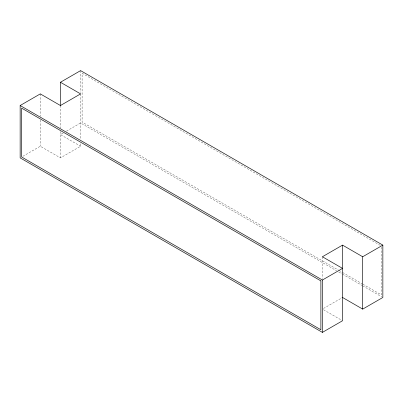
<?xml version="1.0" encoding="UTF-8"?>
<svg xmlns="http://www.w3.org/2000/svg" width="403" height="403" viewBox="0 0 403 403"><rect width="100%" height="100%" fill="white"/><g stroke="black" fill="none" stroke-linecap="round" stroke-linejoin="round"><path stroke-width="0.3" stroke-dasharray="2.02 1.51" d="M22.875 156.304L40.3 146.244L60.45 157.875L80.6 146.244L80.6 143.75M63.175 133.035L60.45 134.607L80.6 146.244M66.44 131.151L80.6 122.975L336.56 270.751M323.488 308.481L342.006 297.792M380.251 245.367L82.111 73.24L82.111 122.104L338.278 270M338.827 270.312L342.097 272.201M342.641 272.519L362.262 283.843M362.806 284.16L381.339 294.86L381.339 245.996M338.737 272.01L342.006 273.894M342.55 274.211L362.156 285.531M362.7 285.843L381.762 296.85M323.488 309.741L342.006 320.43M322.4 256.756L322.4 278.574M80.6 70.621L80.6 92.438M80.6 93.889L80.6 139.388M60.45 105.526L60.45 127.958M60.45 131.494L60.45 157.875M40.3 93.889L40.3 116.326M40.3 120.064L40.3 146.244"/><path stroke-width="0.6" d="M342.55 297.474L362.7 309.111L382.85 297.474L382.85 245.125L362.7 256.756L342.55 245.125L342.55 320.743L322.4 332.379L20.15 157.875L20.15 105.526L40.3 93.889L60.45 105.526L80.6 93.889L60.45 82.257L60.45 105.939M60.45 82.257L80.6 70.621L382.85 245.125M342.55 245.125L322.4 256.756L342.55 268.393L322.4 280.025L20.15 105.526M362.7 256.756L362.7 309.111M322.4 280.025L322.4 332.379M320.889 280.896L21.661 108.14L21.661 157.004L320.889 329.76L320.889 280.896"/></g></svg>
